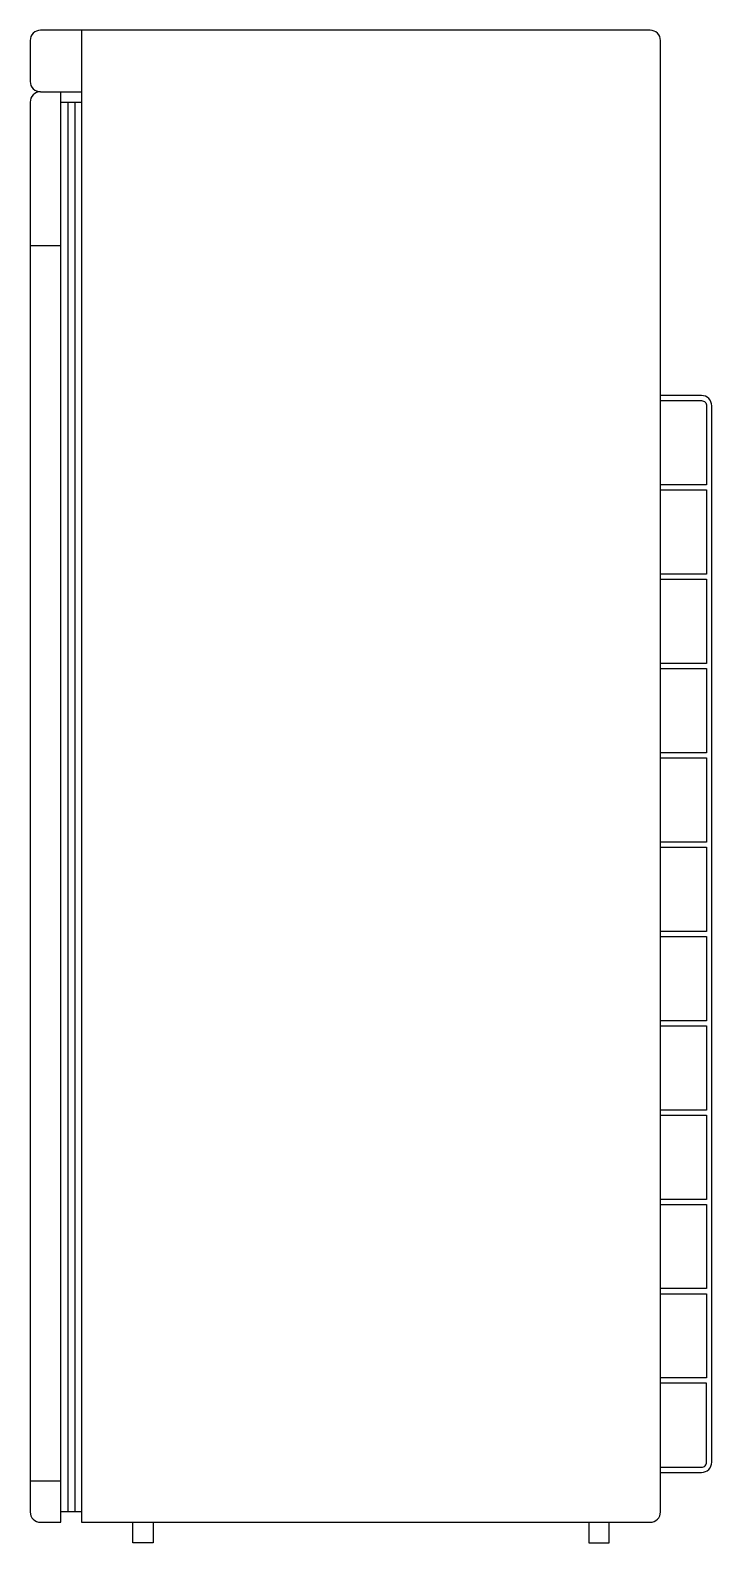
# Model space of a CAD drawing. Header units: millimetres. Extents: x -3063.52 to -3062.85, y 2858.05 to 2859.52.
import ezdxf

# ---------------------------------------------------------------- set-up
doc = ezdxf.new("R2010")
doc.units = ezdxf.units.MM
doc.header["$LTSCALE"] = 10
doc.layers.add('cozinha_freezers', color=2, linetype='Continuous')

msp = doc.modelspace()

# ---------------------------------------------------------------- linework, layer by layer
at = {"layer": 'cozinha_freezers'}
for p, q in [((-3063.4884, 2859.4513), (-3063.4684, 2859.4513)), ((-3063.5184, 2859.3113), (-3063.4884, 2859.3113)), ((-3063.4884, 2858.1063), (-3063.5184, 2858.1063)), ((-3063.4684, 2858.0763), (-3063.4884, 2858.0763))]:
    msp.add_line(p, q, dxfattribs=at)
at = {"layer": 'cozinha_freezers', "color": 1}
for p, q in [((-3063.4817, 2859.4513), (-3063.4817, 2858.0763)), ((-3063.475, 2859.4513), (-3063.475, 2858.0763))]:
    msp.add_line(p, q, dxfattribs=at)
at = {"layer": 'cozinha_freezers'}
for points in [[(-3063.4684, 2859.5213), (-3063.4684, 2858.0663), (-3062.9134, 2858.0663, 0.414214), (-3062.9034, 2858.0763), (-3062.9034, 2859.5113, 0.414214), (-3062.9134, 2859.5213), (-3063.5084, 2859.5213, 0.414214), (-3063.5184, 2859.5113), (-3063.5184, 2859.4713, 0.414214), (-3063.5084, 2859.4613), (-3063.4684, 2859.4613)], [(-3063.5084, 2859.4613, 0.414214), (-3063.5184, 2859.4513), (-3063.5184, 2858.0763, 0.414214), (-3063.5084, 2858.0663), (-3063.4884, 2858.0663), (-3063.4884, 2859.4613)]]:
    msp.add_lwpolyline(points, format="xyb", dxfattribs=at)
at = {"layer": 'cozinha_freezers', "color": 1}
for points in [[(-3062.9034, 2858.1149), (-3062.8634, 2858.1149, 0.414214), (-3062.8534, 2858.1249), (-3062.8534, 2859.1551, 0.414214), (-3062.8634, 2859.1651), (-3062.9034, 2859.1651)], [(-3062.9034, 2859.1601), (-3062.8634, 2859.1601, -0.414214), (-3062.8584, 2859.1551), (-3062.8584, 2859.078), (-3062.9034, 2859.078)], [(-3062.9034, 2858.1199), (-3062.8634, 2858.1199, 0.414214), (-3062.8584, 2858.1249), (-3062.8584, 2858.202), (-3062.9034, 2858.202)]]:
    msp.add_lwpolyline(points, format="xyb", dxfattribs=at)
for points in [[(-3062.9034, 2859.073), (-3062.8584, 2859.073), (-3062.8584, 2858.9909), (-3062.9034, 2858.9909)], [(-3062.9034, 2858.9859), (-3062.8584, 2858.9859), (-3062.8584, 2858.9038), (-3062.9034, 2858.9038)], [(-3062.9034, 2858.8988), (-3062.8584, 2858.8988), (-3062.8584, 2858.8167), (-3062.9034, 2858.8167)], [(-3062.9034, 2858.8117), (-3062.8584, 2858.8117), (-3062.8584, 2858.7296), (-3062.9034, 2858.7296)], [(-3062.9034, 2858.7246), (-3062.8584, 2858.7246), (-3062.8584, 2858.6425), (-3062.9034, 2858.6425)], [(-3062.9034, 2858.6375), (-3062.8584, 2858.6375), (-3062.8584, 2858.5554), (-3062.9034, 2858.5554)], [(-3062.9034, 2858.5504), (-3062.8584, 2858.5504), (-3062.8584, 2858.4683), (-3062.9034, 2858.4683)], [(-3062.9034, 2858.4633), (-3062.8584, 2858.4633), (-3062.8584, 2858.3812), (-3062.9034, 2858.3812)], [(-3062.9034, 2858.3762), (-3062.8584, 2858.3762), (-3062.8584, 2858.2941), (-3062.9034, 2858.2941)], [(-3062.9034, 2858.2891), (-3062.8584, 2858.2891), (-3062.8584, 2858.207), (-3062.9034, 2858.207)]]:
    msp.add_lwpolyline(points, dxfattribs=at)
at = {"layer": 'cozinha_freezers'}
for points in [[(-3063.3984, 2858.0663), (-3063.3984, 2858.0463), (-3063.4184, 2858.0463), (-3063.4184, 2858.0663)], [(-3062.9734, 2858.0663), (-3062.9734, 2858.0463), (-3062.9534, 2858.0463), (-3062.9534, 2858.0663)]]:
    msp.add_lwpolyline(points, dxfattribs=at)

doc.saveas('drawing.dxf')
